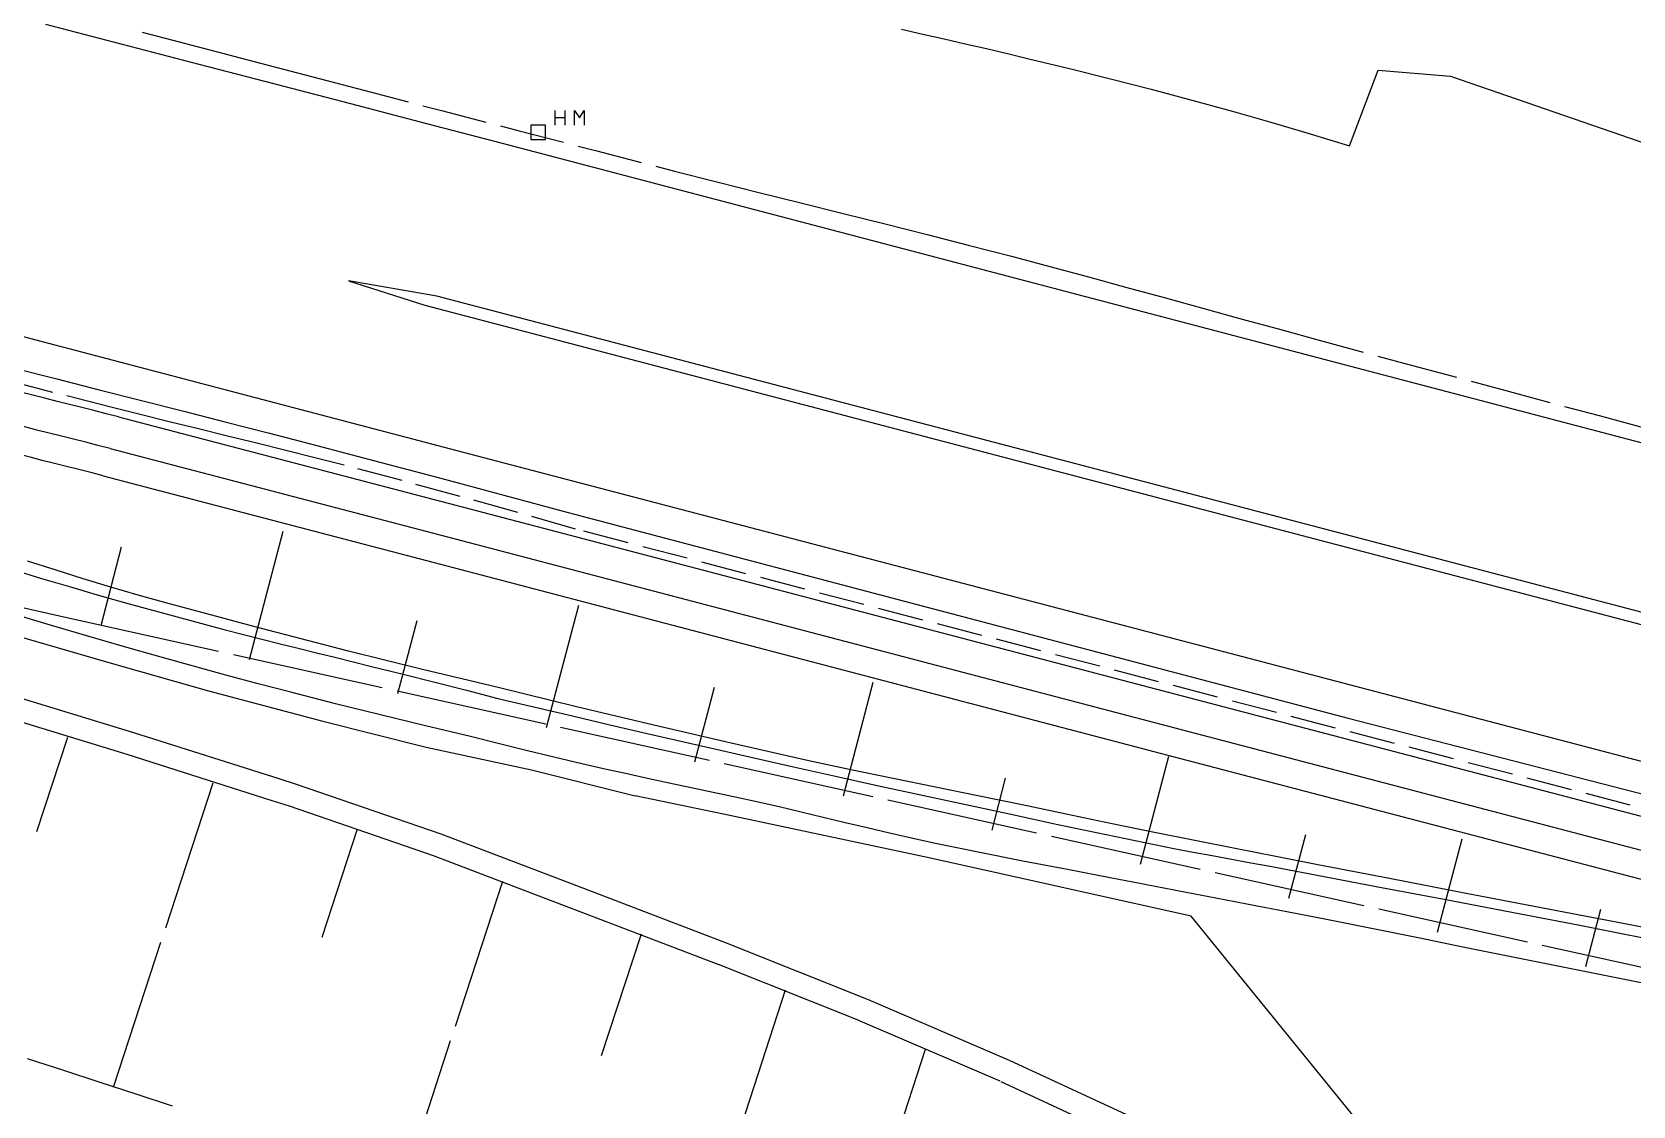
# Model space of a CAD drawing. Header units: millimetres. Extents: x 127045 to 128191, y 151549 to 152340.
# Drawn here: x 127741 to 127846.1, y 151868.1 to 151938.6 of the extents above; entities that cross this region are included whole.
import ezdxf

# ---------------------------------------------------------------- set-up
doc = ezdxf.new("R2010")
doc.units = ezdxf.units.MM
doc.header["$MEASUREMENT"] = 0
for name, pattern in [('INT_344$0$TYPE1', [4, 3, -1]), ('INT_344$0$TYPE3', [11, 10, -1]), ('TGV_344$0$TYPE1', [4, 3, -1]), ('VOI_344$0$TYPE3', [11, 10, -1])]:
    doc.linetypes.add(name, pattern=pattern)
doc.layers.get('0').update_dxf_attribs({"color": 252, "linetype": 'CONTINUOUS'})
for name, color, linetype in [('INT_344$0$105', 252, 'CONTINUOUS'), ('INT_344$0$113', 252, 'CONTINUOUS'), ('INT_344$0$136', 252, 'CONTINUOUS'), ('TGV_344$0$1', 252, 'CONTINUOUS'), ('TGV_344$0$36', 252, 'CONTINUOUS'), ('TGV_344$0$5', 252, 'CONTINUOUS'), ('VOI_344$0$101', 252, 'CONTINUOUS'), ('VOI_344$0$113', 252, 'CONTINUOUS')]:
    doc.layers.add(name, color=color, linetype=linetype)

# ---------------------------------------------------------------- blocks, each defined once
blk = doc.blocks.new('INT_344')
at = {"layer": 'INT_344$0$105', "linetype": 'INT_344$0$TYPE1'}
for p, q in [((127743.066515, 151870.464517, 61.808511), (127740.690793, 151871.242051, 61.771786)), ((127745.442257, 151869.687046, 61.845236), (127743.066515, 151870.464517, 61.808511)), ((127747.818017, 151868.909627, 61.881961), (127745.442257, 151869.687046, 61.845236)), ((127750.193789, 151868.132248, 61.918686), (127747.818017, 151868.909627, 61.881961))]:
    blk.add_line(p, q, dxfattribs=at)
at = {"layer": 'INT_344$0$113', "linetype": 'INT_344$0$TYPE3'}
for p, q in [((127747.224251, 151891.203209, 68.77285), (127737.660085, 151894.122582, 68.558945)), ((127743.300849, 151892.328806), (127741.268972, 151886.121839)), ((127756.749782, 151888.170651, 68.946556), (127747.224251, 151891.203209, 68.77285)), ((127752.842126, 151889.319771), (127746.294071, 151869.298628)), ((127757.873208, 151887.816183, 68.96801), (127756.749782, 151888.170651, 68.946556)), ((127767.324286, 151884.561348, 69.063019), (127757.873208, 151887.816183, 68.96801)), ((127762.310009, 151886.237345), (127760.011557, 151879.204811)), ((127776.674029, 151881.000896, 69.050018), (127767.324286, 151884.561348, 69.063019)), ((127771.852362, 151882.861355), (127765.412017, 151863.15594)), ((127786.018478, 151877.428132, 69.031731), (127776.674029, 151881.000896, 69.050018)), ((127780.95251, 151879.411974), (127778.345327, 151871.427967)), ((127795.317558, 151873.71985, 68.96479), (127786.018478, 151877.428132, 69.031731)), ((127790.419599, 151875.74242), (127784.302067, 151856.966913)), ((127804.533885, 151869.760469, 68.808556), (127795.317558, 151873.71985, 68.96479)), ((127799.593135, 151871.852692), (127797.463404, 151865.307333)), ((127813.659351, 151865.52363, 68.553658), (127804.533885, 151869.760469, 68.808556))]:
    blk.add_line(p, q, dxfattribs=at)
at = {"layer": 'INT_344$0$136'}
for p, q in [((127747.670743, 151892.635244, 68.77285), (127738.099934, 151895.556645, 68.558945)), ((127757.202978, 151889.600552, 68.946556), (127747.670743, 151892.635244, 68.77285)), ((127758.343178, 151889.240791, 68.96801), (127757.202978, 151889.600552, 68.946556)), ((127767.835541, 151885.971739, 69.063019), (127758.343178, 151889.240791, 68.96801)), ((127777.208783, 151882.402337, 69.050018), (127767.835541, 151885.971739, 69.063019)), ((127786.564162, 151878.825395, 69.031731), (127777.208783, 151882.402337, 69.050018)), ((127795.891508, 151875.10584, 68.96479), (127786.564162, 151878.825395, 69.031731)), ((127805.145888, 151871.130112, 68.808556), (127795.891508, 151875.10584, 68.96479)), ((127814.294121, 151866.882703, 68.553658), (127805.145888, 151871.130112, 68.808556))]:
    blk.add_line(p, q, dxfattribs=at)
blk = doc.blocks.new('TGV_344$0$952_BORNEHM')
for p, q in [((7, 3), (7, 9)), ((11, 9), (11, 3)), ((11, 6), (7, 6))]:
    blk.add_line(p, q)
for points in [[(15, 3), (15, 9), (17, 6), (19, 9), (19, 3)], [(3, 3), (-3, 3), (-3, -3), (3, -3), (3, 3)]]:
    blk.add_lwpolyline(points)
blk = doc.blocks.new('TGV_344')
at = {"layer": 'TGV_344$0$1'}
for p, q in [((127743.909483, 151938.589512, 63.693001), (127741.896838, 151939.113833, 63.674001)), ((127745.922192, 151938.065441, 63.712001), (127743.909483, 151938.589512, 63.693001)), ((127747.934891, 151937.54133, 63.731001), (127745.922192, 151938.065441, 63.712001)), ((127749.947515, 151937.016932, 63.750001), (127747.934891, 151937.54133, 63.731001)), ((127751.96, 151936.492, 63.769001), (127749.947515, 151937.016932, 63.750001)), ((127756.935182, 151935.193196, 63.879251), (127751.96, 151936.492, 63.769001)), ((127761.910242, 151933.893928, 63.9895), (127756.935182, 151935.193196, 63.879251)), ((127766.885182, 151932.594196, 64.09975), (127761.910242, 151933.893928, 63.9895)), ((127771.86, 151931.294, 64.209999), (127766.885182, 151932.594196, 64.09975)), ((127767.561, 151921.293, 65.257004), (127761.761, 151922.292, 64.851997)), ((127761.761, 151922.292, 64.851997), (127766.761, 151920.693, 65.248001)), ((127900.062, 151886.506, 67.176003), (127767.561, 151921.293, 65.257004)), ((127766.761, 151920.693, 65.248001), (127900.062, 151885.706, 67.260002)), ((127739.833806, 151916.568201, 63.898502), (127742.608452, 151915.854533, 63.939001)), ((127742.608452, 151915.854533, 63.939001), (127745.384353, 151915.145786, 63.979501)), ((127745.384353, 151915.145786, 63.979501), (127748.160936, 151914.439747, 64.02)), ((127748.160936, 151914.439747, 64.02), (127750.937527, 151913.73374, 64.0605)), ((127750.937527, 151913.73374, 64.0605), (127753.713451, 151913.025088, 64.101)), ((127753.713451, 151913.025088, 64.101), (127756.488138, 151912.311578, 64.141499)), ((127756.488138, 151912.311578, 64.141499), (127759.261, 151911.591, 64.181999)), ((127759.261, 151911.591, 64.181999), (127763.489734, 151910.480572, 64.243)), ((127763.489734, 151910.480572, 64.243), (127767.715993, 151909.360759, 64.304001)), ((127767.715993, 151909.360759, 64.304001), (127771.939755, 151908.231567, 64.365002)), ((127771.939755, 151908.231567, 64.365002), (127776.161, 151907.093, 64.426003)), ((127776.161, 151907.093, 64.289001), (127827.361, 151893.598, 65.063004)), ((127739.779458, 151903.316615, 68.629253), (127741.602978, 151902.761672, 68.714503)), ((127742.504311, 151903.317672, 69.129493), (127740.682298, 151903.901905, 69.007745)), ((127744.329718, 151902.743838, 69.251246), (127742.504311, 151903.317672, 69.129493)), ((127741.602978, 151902.761672, 68.714503), (127743.430486, 151902.220149, 68.799752)), ((127743.430486, 151902.220149, 68.799752), (127745.261, 151901.689, 68.885002)), ((127746.161, 151902.189, 69.373001), (127744.329718, 151902.743838, 69.251246)), ((127747.955411, 151901.668853, 69.467505), (127746.161, 151902.189, 69.373001)), ((127745.261, 151901.689, 68.885002), (127747.355653, 151901.094581, 68.946002)), ((127747.355653, 151901.094581, 68.946002), (127749.454161, 151900.513949, 69.007001)), ((127749.754974, 151901.166894, 69.562006), (127747.955411, 151901.668853, 69.467505)), ((127751.557506, 151900.676, 69.656504), (127749.754974, 151901.166894, 69.562006)), ((127742.254562, 151899.666236, 68.79725), (127739.861, 151900.388, 68.723)), ((127749.454161, 151900.513949, 69.007001), (127751.55608, 151899.945844, 69.067999)), ((127753.361, 151900.189, 69.750999), (127751.557506, 151900.676, 69.656504)), ((127755.457743, 151899.62692, 69.834249), (127753.361, 151900.189, 69.750999)), ((127744.653095, 151898.961228, 68.871499), (127742.254562, 151899.666236, 68.79725)), ((127751.55608, 151899.945844, 69.067999), (127753.661, 151899.389, 69.128998)), ((127753.661, 151899.389, 69.128998), (127754.858432, 151899.078857, 69.141373)), ((127754.858432, 151899.078857, 69.141373), (127756.057337, 151898.774475, 69.153748)), ((127757.556421, 151899.07207, 69.917499), (127755.457743, 151899.62692, 69.834249)), ((127759.657395, 151898.525934, 70.000749), (127757.556421, 151899.07207, 69.917499)), ((127747.055563, 151898.269862, 68.945748), (127744.653095, 151898.961228, 68.871499)), ((127749.461, 151897.589, 69.019997), (127747.055563, 151898.269862, 68.945748)), ((127756.057337, 151898.774475, 69.153748), (127757.257354, 151898.474544, 69.166123)), ((127757.257354, 151898.474544, 69.166123), (127758.458141, 151898.177745, 69.178498)), ((127758.458141, 151898.177745, 69.178498), (127759.659251, 151897.882423, 69.190873)), ((127761.761, 151897.99, 70.084), (127759.657395, 151898.525934, 70.000749)), ((127764.231858, 151897.373272, 70.101999), (127761.761, 151897.99, 70.084)), ((127751.581566, 151896.998025, 69.049248), (127749.461, 151897.589, 69.019997)), ((127753.70483, 151896.416773, 69.078499), (127751.581566, 151896.998025, 69.049248)), ((127759.659251, 151897.882423, 69.190873), (127760.860316, 151897.586906, 69.203247)), ((127760.860316, 151897.586906, 69.203247), (127762.061011, 151897.289871, 69.215622)), ((127762.061011, 151897.289871, 69.215622), (127763.261, 151896.99, 69.227997)), ((127763.261, 151896.99, 69.227997), (127765.336554, 151896.467443, 69.254997)), ((127766.705513, 151896.767855, 70.119999), (127764.231858, 151897.373272, 70.101999)), ((127755.831188, 151895.846882, 69.10775), (127753.70483, 151896.416773, 69.078499)), ((127757.961, 151895.29, 69.137001), (127755.831188, 151895.846882, 69.10775)), ((127765.336554, 151896.467443, 69.254997), (127767.411739, 151895.943423, 69.281998)), ((127769.18191, 151896.17376, 70.137998), (127766.705513, 151896.767855, 70.119999)), ((127767.411739, 151895.943423, 69.281998), (127769.486555, 151895.417942, 69.308998)), ((127771.661, 151895.591, 70.155998), (127769.18191, 151896.17376, 70.137998)), ((127760.904633, 151894.539548, 69.191), (127757.961, 151895.29, 69.137001)), ((127769.486555, 151895.417942, 69.308998), (127771.561, 151894.891, 69.335999)), ((127771.561, 151894.891, 69.431999), (127774.009867, 151894.31143, 69.4725)), ((127776.723303, 151894.338332, 70.0405), (127771.661, 151895.591, 70.108002)), ((127763.852577, 151893.806215, 69.244999), (127760.904633, 151894.539548, 69.191)), ((127766.804732, 151893.090024, 69.298997), (127763.852577, 151893.806215, 69.244999)), ((127774.009867, 151894.31143, 69.4725), (127776.459492, 151893.735072, 69.513)), ((127781.794235, 151893.12107, 69.973), (127776.723303, 151894.338332, 70.0405)), ((127769.761, 151892.391, 69.352997), (127766.804732, 151893.090024, 69.298997)), ((127776.459492, 151893.735072, 69.513), (127778.909871, 151893.161929, 69.553501)), ((127778.909871, 151893.161929, 69.553501), (127781.361, 151892.592, 69.594002)), ((127786.87355, 151891.939273, 69.905499), (127781.794235, 151893.12107, 69.973)), ((127827.361, 151893.598, 65.063004), (127871.462, 151882.202, 65.601997)), ((127771.581294, 151891.922341, 69.444752), (127769.761, 151892.391, 69.438004)), ((127773.404783, 151891.466273, 69.4515), (127771.581294, 151891.922341, 69.444752)), ((127781.361, 151892.592, 69.594002), (127783.759665, 151892.036482, 69.578251)), ((127783.759665, 151892.036482, 69.578251), (127786.15883, 151891.483085, 69.5625)), ((127791.961, 151890.793, 69.837997), (127786.87355, 151891.939273, 69.905499)), ((127775.231381, 151891.022819, 69.458248), (127773.404783, 151891.466273, 69.4515)), ((127777.061, 151890.592, 69.464996), (127775.231381, 151891.022819, 69.458248)), ((127778.495376, 151890.265238, 69.472872), (127777.061, 151890.592, 69.464996)), ((127786.15883, 151891.483085, 69.5625), (127788.559086, 151890.934394, 69.546749)), ((127788.559086, 151890.934394, 69.546749), (127790.961, 151890.393, 69.530998)), ((127794.731316, 151890.19587, 69.801997), (127791.961, 151890.793, 69.837997)), ((127779.931945, 151889.948307, 69.480748), (127778.495376, 151890.265238, 69.472872)), ((127781.370044, 151889.638503, 69.488623), (127779.931945, 151889.948307, 69.480748)), ((127782.809062, 151889.333107, 69.496499), (127781.370044, 151889.638503, 69.488623)), ((127790.961, 151890.393, 69.530998), (127793.708904, 151889.783636, 69.564749)), ((127793.708904, 151889.783636, 69.564749), (127796.458635, 151889.18259, 69.598499)), ((127797.507088, 151889.624423, 69.765997), (127794.731316, 151890.19587, 69.801997)), ((127800.28476, 151889.062776, 69.729998), (127797.507088, 151889.624423, 69.765997)), ((127784.248276, 151889.028895, 69.504374), (127782.809062, 151889.333107, 69.496499)), ((127785.687071, 151888.722619, 69.512249), (127784.248276, 151889.028895, 69.504374)), ((127787.124854, 151888.411559, 69.520124), (127785.687071, 151888.722619, 69.512249)), ((127796.458635, 151889.18259, 69.598499), (127799.209543, 151888.587, 69.63225)), ((127799.209543, 151888.587, 69.63225), (127801.961, 151887.994, 69.666)), ((127803.061, 151888.495, 69.694), (127800.28476, 151889.062776, 69.729998)), ((127805.960773, 151887.893011, 69.6355), (127803.061, 151888.495, 69.694)), ((127788.561, 151888.093, 69.528), (127787.124854, 151888.411559, 69.520124)), ((127790.012447, 151887.761395, 69.524625), (127788.561, 151888.093, 69.528)), ((127791.461954, 151887.421439, 69.52125), (127790.012447, 151887.761395, 69.524625)), ((127801.961, 151887.994, 69.666), (127805.133755, 151887.308263, 69.582753)), ((127808.86019, 151887.289229, 69.577), (127805.960773, 151887.893011, 69.6355)), ((127792.910212, 151887.076284, 69.517875), (127791.461954, 151887.421439, 69.52125)), ((127794.357956, 151886.729071, 69.5145), (127792.910212, 151887.076284, 69.517875)), ((127795.806225, 151886.383642, 69.511125), (127794.357956, 151886.729071, 69.5145)), ((127797.255869, 151886.043884, 69.50775), (127795.806225, 151886.383642, 69.511125)), ((127805.133755, 151887.308263, 69.582753), (127808.306527, 151886.622097, 69.499503)), ((127808.306527, 151886.622097, 69.499503), (127811.481828, 151885.947374, 69.416252)), ((127811.760267, 151886.688581, 69.518499), (127808.86019, 151887.289229, 69.577)), ((127814.662, 151886.096, 69.459999), (127811.760267, 151886.688581, 69.518499)), ((127798.707586, 151885.712948, 69.504375), (127797.255869, 151886.043884, 69.50775)), ((127800.162, 151885.394, 69.500999), (127798.707586, 151885.712948, 69.504375)), ((127803.081047, 151884.788894, 69.476249), (127800.162, 151885.394, 69.500999)), ((127811.481828, 151885.947374, 69.416252), (127814.662, 151885.296, 69.333)), ((127817.31049, 151885.563629, 69.365499), (127814.662, 151886.096, 69.459999)), ((127819.960241, 151885.037579, 69.271), (127817.31049, 151885.563629, 69.365499)), ((127806.006706, 151884.216416, 69.451498), (127803.081047, 151884.788894, 69.476249)), ((127814.662, 151885.296, 69.333), (127815.922366, 151885.047287, 69.288999)), ((127815.922366, 151885.047287, 69.288999), (127817.183961, 151884.804915, 69.244999)), ((127817.183961, 151884.804915, 69.244999), (127818.446478, 151884.567442, 69.200999)), ((127818.446478, 151884.567442, 69.200999), (127819.709631, 151884.333427, 69.156999)), ((127819.709631, 151884.333427, 69.156999), (127820.973039, 151884.101053, 69.113)), ((127822.610868, 151884.51599, 69.1765), (127819.960241, 151885.037579, 69.271)), ((127825.262, 151883.997, 69.082001), (127822.610868, 151884.51599, 69.1765)), ((127808.934922, 151883.657998, 69.426748), (127806.006706, 151884.216416, 69.451498)), ((127811.862, 151883.095, 69.402), (127808.934922, 151883.657998, 69.426748)), ((127820.973039, 151884.101053, 69.113), (127822.236418, 151883.868488, 69.069001)), ((127822.236418, 151883.868488, 69.069001), (127823.499497, 151883.634286, 69.025002)), ((127823.499497, 151883.634286, 69.025002), (127824.762, 151883.397, 68.981003)), ((127824.762, 151883.397, 68.981003), (127829.212969, 151882.552592, 68.893002)), ((127830.185564, 151883.040051, 68.987251), (127825.262, 151883.997, 69.082001)), ((127813.224205, 151882.831094, 69.3435), (127811.862, 151883.095, 69.402)), ((127814.586761, 151882.569013, 69.285), (127813.224205, 151882.831094, 69.3435)), ((127815.949542, 151882.308104, 69.2265), (127814.586761, 151882.569013, 69.285)), ((127817.312421, 151882.047718, 69.168), (127815.949542, 151882.308104, 69.2265)), ((127829.212969, 151882.552592, 68.893002), (127833.663436, 151881.705535, 68.805)), ((127835.11068, 151882.091111, 68.892502), (127830.185564, 151883.040051, 68.987251)), ((127818.67525, 151881.787054, 69.109499), (127817.312421, 151882.047718, 69.168)), ((127820.037875, 151881.525313, 69.050999), (127818.67525, 151881.787054, 69.109499)), ((127821.400168, 151881.261846, 68.992499), (127820.037875, 151881.525313, 69.050999)), ((127822.762, 151880.996, 68.933998), (127821.400168, 151881.261846, 68.992499)), ((127833.663436, 151881.705535, 68.805), (127838.113186, 151880.85471, 68.716999)), ((127840.036452, 151881.145615, 68.797752), (127835.11068, 151882.091111, 68.892502)), ((127844.962, 151880.199, 68.703003), (127840.036452, 151881.145615, 68.797752)), ((127825.825994, 151880.391347, 68.887874), (127822.762, 151880.996, 68.933998)), ((127828.888819, 151879.780815, 68.841749), (127825.825994, 151880.391347, 68.887874)), ((127838.113186, 151880.85471, 68.716999), (127842.562, 151879.999, 68.628998)), ((127847.561845, 151879.698444, 68.676003), (127844.962, 151880.199, 68.703003)), ((127831.95082, 151879.166176, 68.795625), (127828.888819, 151879.780815, 68.841749)), ((127835.012346, 151878.5492, 68.7495), (127831.95082, 151879.166176, 68.795625)), ((127842.562, 151879.999, 68.628998), (127845.637841, 151879.403564, 68.527748)), ((127845.637841, 151879.403564, 68.527748), (127848.71303, 151878.804774, 68.426498)), ((127838.073826, 151877.932012, 68.703376), (127835.012346, 151878.5492, 68.7495)), ((127841.135695, 151877.316736, 68.657251), (127838.073826, 151877.932012, 68.703376)), ((127844.198305, 151876.705142, 68.611127), (127841.135695, 151877.316736, 68.657251)), ((127847.262, 151876.099, 68.565002), (127844.198305, 151876.705142, 68.611127))]:
    blk.add_line(p, q, dxfattribs=at)
at = {"layer": 'TGV_344$0$1', "linetype": 'Continuous'}
blk.add_line((127900.062, 151897.607, 66.123001), (127771.86, 151931.294, 64.334), dxfattribs=at)
at = {"layer": 'TGV_344$0$36'}
for p, q in [((127798.057433, 151938.796661, 69.668249), (127799.448674, 151938.478622, 69.709873)), ((127799.448674, 151938.478622, 69.709873), (127800.840292, 151938.162289, 69.751498)), ((127800.840292, 151938.162289, 69.751498), (127802.231772, 151937.845227, 69.793123)), ((127802.231772, 151937.845227, 69.793123), (127803.622543, 151937.525014, 69.834748)), ((127803.622543, 151937.525014, 69.834748), (127805.012123, 151937.199614, 69.876373)), ((127805.012123, 151937.199614, 69.876373), (127806.4, 151936.867, 69.917999)), ((127806.4, 151936.867, 69.917999), (127809.08011, 151936.212462, 69.985498)), ((127809.08011, 151936.212462, 69.985498), (127811.757668, 151935.547178, 70.052998)), ((127827.457, 151931.145, 70.125), (127829.331, 151936.105, 70.152)), ((127829.331, 151936.105, 70.152), (127834.087, 151935.713, 70.341003)), ((127811.757668, 151935.547178, 70.052998), (127814.430694, 151934.863541, 70.1205)), ((127814.430694, 151934.863541, 70.1205), (127817.097, 151934.154, 70.188004)), ((127834.087, 151935.713, 70.341003), (127852.285, 151929.44, 70.125)), ((127817.097, 151934.154, 70.188004), (127819.696576, 151933.435074, 70.172252)), ((127819.696576, 151933.435074, 70.172252), (127822.289895, 151932.693896, 70.156502)), ((127822.289895, 151932.693896, 70.156502), (127824.876766, 151931.930519, 70.140751)), ((127824.876766, 151931.930519, 70.140751), (127827.457, 151931.145, 70.125)), ((127738.261, 151899.487, 68.875), (127745.861, 151897.288, 68.957001)), ((127745.861, 151897.288, 68.957001), (127752.561, 151895.389, 69.019997)), ((127752.561, 151895.389, 69.019997), (127760.061, 151893.39, 69.191002)), ((127760.061, 151893.39, 69.191002), (127766.861, 151891.69, 69.361)), ((127766.861, 151891.69, 69.361), (127773.761, 151890.191, 69.371002)), ((127773.761, 151890.191, 69.371002), (127780.561, 151888.492, 69.577003)), ((127786.362, 151887.292, 69.583), (127780.561, 151888.492, 69.359001)), ((127799.962, 151884.394, 69.501999), (127786.362, 151887.292, 69.583)), ((127817.062, 151880.596, 69.295998), (127799.962, 151884.394, 69.501999)), ((127827.862, 151867.296, 68.529999), (127817.062, 151880.596, 69.295998))]:
    blk.add_line(p, q, dxfattribs=at)
at = {"layer": 'TGV_344$0$5', "linetype": 'TGV_344$0$TYPE1'}
for p, q in [((127748.20996, 151938.61735, 63.820001), (127750.634667, 151937.97899, 63.838001)), ((127750.634667, 151937.97899, 63.838001), (127753.059334, 151937.340474, 63.856001)), ((127753.059334, 151937.340474, 63.856001), (127755.484085, 151936.702274, 63.874001)), ((127755.484085, 151936.702274, 63.874001), (127757.909043, 151936.064861, 63.892001)), ((127757.909043, 151936.064861, 63.892001), (127760.334313, 151935.428635, 63.910001)), ((127760.334313, 151935.428635, 63.910001), (127762.76, 151934.794, 63.928001)), ((127762.76, 151934.794, 63.928001), (127767.858211, 151933.462649, 64.045002)), ((127767.858211, 151933.462649, 64.045002), (127772.957044, 151932.133656, 64.162002)), ((127772.957044, 151932.133656, 64.162002), (127778.057359, 151930.810333, 64.279003)), ((127778.057359, 151930.810333, 64.279003), (127783.16, 151929.496, 64.396004)), ((127783.16, 151929.496, 64.396004), (127785.921591, 151928.792217, 64.444378)), ((127785.921591, 151928.792217, 64.444378), (127788.68504, 151928.095769, 64.492751)), ((127788.68504, 151928.095769, 64.492751), (127791.449584, 151927.403716, 64.541125)), ((127791.449584, 151927.403716, 64.541125), (127794.21448, 151926.713115, 64.589499)), ((127794.21448, 151926.713115, 64.589499), (127796.978924, 151926.020488, 64.637873)), ((127796.978924, 151926.020488, 64.637873), (127799.742005, 151925.322385, 64.686248)), ((127799.742005, 151925.322385, 64.686248), (127802.502963, 151924.615865, 64.734622)), ((127802.502963, 151924.615865, 64.734622), (127805.261, 151923.898, 64.782997)), ((127805.261, 151923.898, 64.782997), (127807.790625, 151923.227752, 64.832498)), ((127807.790625, 151923.227752, 64.832498), (127810.317657, 151922.547816, 64.881999)), ((127810.317657, 151922.547816, 64.881999), (127812.842666, 151921.860449, 64.9315)), ((127812.842666, 151921.860449, 64.9315), (127815.366248, 151921.1679, 64.981001)), ((127815.366248, 151921.1679, 64.981001), (127817.889128, 151920.473001, 65.030501)), ((127817.889128, 151920.473001, 65.030501), (127820.412138, 151919.778555, 65.080001)), ((127820.412138, 151919.778555, 65.080001), (127822.935894, 151919.086805, 65.129501)), ((127822.935894, 151919.086805, 65.129501), (127825.461, 151918.4, 65.179001)), ((127825.461, 151918.4, 65.179001), (127831.584046, 151916.74327, 65.181252)), ((127742.355691, 151914.96918, 63.9045), (127738.553625, 151915.960906, 63.837)), ((127831.584046, 151916.74327, 65.181252), (127837.707917, 151915.089574, 65.183502)), ((127746.161, 151913.99, 63.972), (127742.355691, 151914.96918, 63.9045)), ((127837.707917, 151915.089574, 65.183502), (127843.833331, 151913.441591, 65.185753)), ((127748.071548, 151913.507315, 64), (127746.161, 151913.99, 63.972)), ((127749.984443, 151913.034038, 64.027999), (127748.071548, 151913.507315, 64)), ((127751.898804, 151912.566811, 64.055999), (127749.984443, 151913.034038, 64.027999)), ((127843.833331, 151913.441591, 65.185753), (127849.961, 151911.802, 65.188004)), ((127753.813796, 151912.10226, 64.083998), (127751.898804, 151912.566811, 64.055999)), ((127755.728493, 151911.636226, 64.111998), (127753.813796, 151912.10226, 64.083998)), ((127757.641843, 151911.164578, 64.139998), (127755.728493, 151911.636226, 64.111998)), ((127759.552986, 151910.683953, 64.167998), (127757.641843, 151911.164578, 64.139998)), ((127761.461, 151910.191, 64.195999), (127759.552986, 151910.683953, 64.167998)), ((127765.271187, 151909.178699, 64.234499), (127761.461, 151910.191, 64.195999)), ((127769.07469, 151908.141569, 64.272999), (127765.271187, 151909.178699, 64.234499)), ((127772.871348, 151907.079655, 64.311498), (127769.07469, 151908.141569, 64.272999)), ((127776.661, 151905.993, 64.349998), (127772.871348, 151907.079655, 64.311498)), ((127900.062, 151873.705, 66.155998), (127776.661, 151905.993, 64.421997))]:
    blk.add_line(p, q, dxfattribs=at)
at = {"linetype": 'Continuous', "xscale": 0.159091, "yscale": 0.159091}
blk.add_blockref('TGV_344$0$952_BORNEHM', (127774.205, 151932.03, 64.228996), dxfattribs=at)
blk = doc.blocks.new('VOI_344')
at = {"layer": 'VOI_344$0$101', "linetype": 'Continuous'}
blk.add_line((127733.48, 151920.44), (127747.55, 151916.75), dxfattribs=at)
at = {"layer": 'VOI_344$0$101'}
for p, q in [((127747.55, 151916.75), (127770.61, 151910.7)), ((127746.66, 151913.37), (127769.72, 151907.32)), ((127746.11, 151911.29), (127769.18, 151905.24)), ((127770.61, 151910.7), (127818.27, 151898.2)), ((127745.64, 151909.5), (127768.71, 151903.45)), ((127769.72, 151907.32), (127817.38, 151894.81)), ((127769.18, 151905.24), (127816.83, 151892.73)), ((127768.71, 151903.45), (127816.36, 151890.95)), ((127818.27, 151898.2), (127866.75, 151885.48)), ((127817.38, 151894.81), (127865.86, 151882.1)), ((127816.83, 151892.73), (127865.31, 151880.02)), ((127816.36, 151890.95), (127864.84, 151878.23))]:
    blk.add_line(p, q, dxfattribs=at)
for centre, radius, start, end in [((127589.94, 151302.35), 630.79, 75.61473, 78.02588), ((127590.07, 151302.9), 628.08, 75.61473, 78.02588), ((127590.07, 151302.9), 626.23, 75.61566, 78.02681)]:
    blk.add_arc(centre, radius, start, end, dxfattribs=at)
at = {"layer": 'VOI_344$0$113', "linetype": 'VOI_344$0$TYPE3'}
for p, q in [((127670.31, 151916.55), (127743.46, 151900.15)), ((127755.26, 151897.44), (127757.46, 151905.86)), ((127745.51, 151899.68), (127746.86, 151904.83)), ((127743.46, 151900.15), (127863.54, 151873.5)), ((127774.75, 151892.97), (127776.86, 151901)), ((127765, 151895.2), (127766.26, 151899.99)), ((127794.24, 151888.49), (127796.2, 151895.95)), ((127784.49, 151890.73), (127785.78, 151895.62)), ((127813.73, 151884.02), (127815.59, 151891.09)), ((127803.99, 151886.25), (127804.88, 151889.66)), ((127823.48, 151881.78), (127824.58, 151885.95)), ((127833.23, 151879.54), (127834.84, 151885.67)), ((127842.97, 151877.3), (127843.96, 151881.06))]:
    blk.add_line(p, q, dxfattribs=at)
blk = doc.blocks.new('FR-344-A')
for name in ['TGV_344', 'INT_344', 'VOI_344']:
    blk.add_blockref(name, (0, 0))

msp = doc.modelspace()

# ---------------------------------------------------------------- block references
msp.add_blockref('FR-344-A', (0, 0))

doc.saveas('drawing.dxf')
